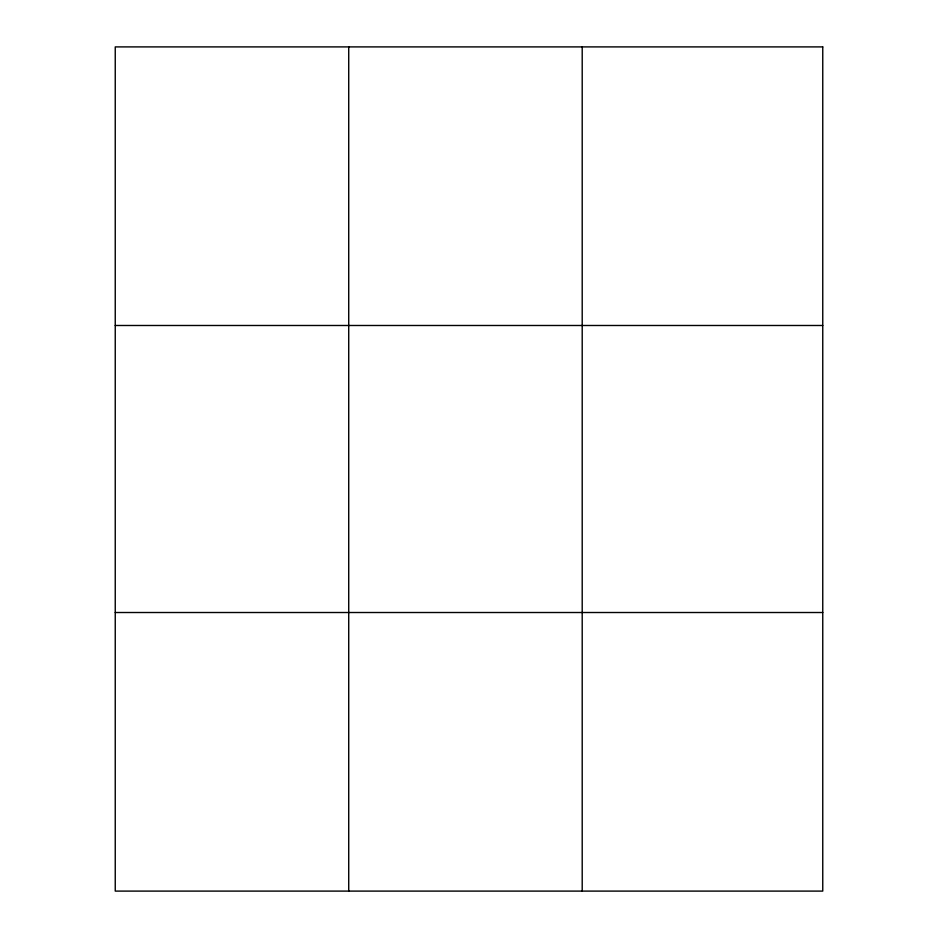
<?xml version="1.0" encoding="UTF-8"?>
<svg xmlns="http://www.w3.org/2000/svg" width="938" height="938" viewBox="0 0 938 938"><rect width="100%" height="100%" fill="white"/><g stroke="black" fill="none" stroke-linecap="round" stroke-linejoin="round"><path stroke-width="1.41" d="M348.725 891.1L348.725 46.9M582.205 891.1L582.205 46.9M115.245 325.486L822.755 325.486M115.245 612.514L822.755 612.514M822.755 46.9L822.755 891.1L115.245 891.1L115.245 46.9L822.755 46.9"/></g></svg>
